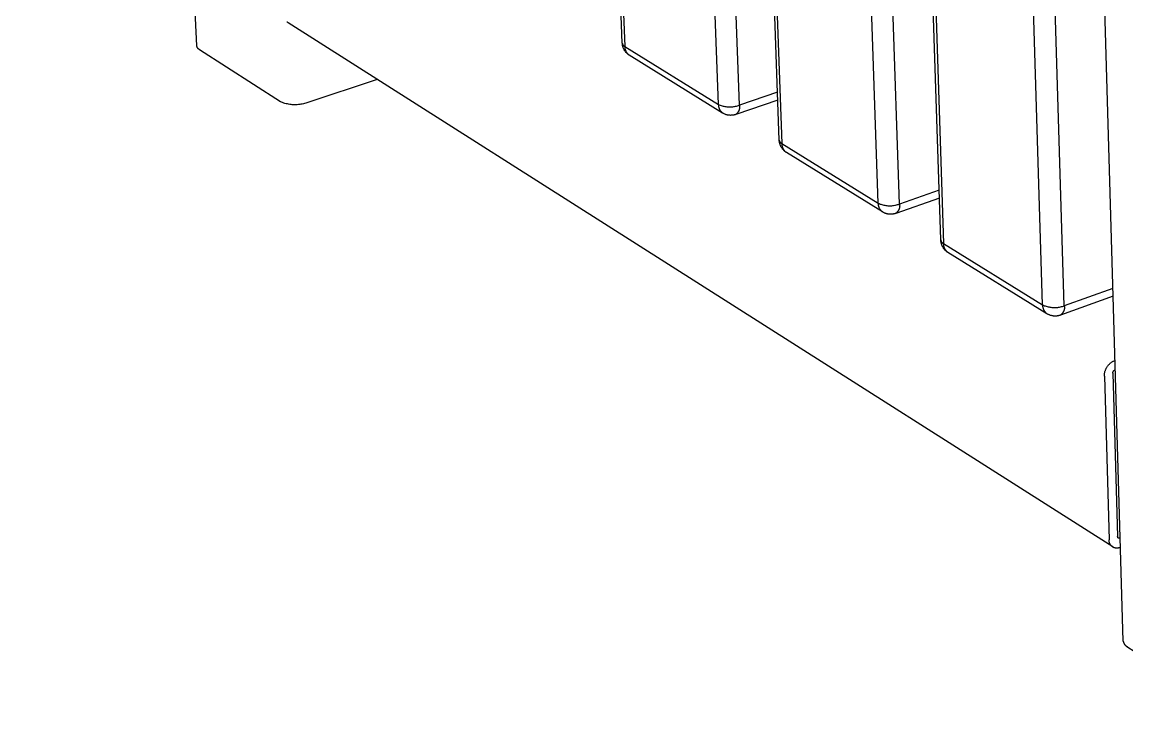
# Model space of a CAD drawing. Header units: millimetres. Extents: x 0 to 3480, y 0 to 2432.
# Drawn here: x 684.4 to 836.4, y 161.5 to 255.9 of the extents above; entities that cross this region are included whole.
import ezdxf

# ---------------------------------------------------------------- set-up
doc = ezdxf.new("R2010")
doc.units = ezdxf.units.MM
doc.header["$MEASUREMENT"] = 0
doc.layers.add('Utwórz2D linie widoczne', color=7, linetype='Continuous', true_color=0x000000)

msp = doc.modelspace()

# ---------------------------------------------------------------- linework, layer by layer
at = {"layer": 'Utwórz2D linie widoczne'}
for p, q in [((708.4, 252.67), (684.36, 752.54)), ((766.98, 253.04), (748.4, 727.66)), ((748.75, 727.42), (767.32, 252.57)), ((780.21, 244.59), (762.42, 723.18)), ((783.1, 244.48), (765.52, 723.11)), ((788.59, 239.68), (771.32, 720.55)), ((771.69, 720.3), (788.94, 239.19)), ((802.21, 230.99), (785.78, 715.93)), ((805.14, 230.87), (788.93, 715.87)), ((810.82, 225.96), (794.95, 713.24)), ((795.34, 712.97), (811.19, 225.43)), ((835.94, 170.71), (820.29, 710.91)), ((824.84, 216.99), (809.87, 708.46)), ((827.82, 216.86), (813.07, 708.4)), ((720.86, 255.92), (720.83, 255.95)), ((720.89, 255.9), (720.86, 255.92)), ((720.92, 255.87), (720.89, 255.9)), ((720.95, 255.85), (720.92, 255.87)), ((720.98, 255.82), (720.95, 255.85)), ((834.49, 183.66), (720.98, 255.82)), ((708.41, 252.65), (708.4, 252.67)), ((708.41, 252.62), (708.41, 252.65)), ((708.42, 252.6), (708.41, 252.62)), ((708.42, 252.58), (708.42, 252.6)), ((708.43, 252.55), (708.42, 252.58)), ((708.44, 252.53), (708.43, 252.55)), ((708.45, 252.51), (708.44, 252.53)), ((708.46, 252.48), (708.45, 252.51)), ((708.47, 252.46), (708.46, 252.48)), ((766.98, 253.04), (766.98, 253.02)), ((766.98, 253.02), (766.99, 253)), ((766.99, 252.93), (766.98, 253)), ((766.99, 253), (766.99, 252.98)), ((766.99, 252.98), (767, 252.96)), ((766.99, 252.86), (766.99, 252.93)), ((767, 252.79), (766.99, 252.86)), ((767, 252.96), (767, 252.94)), ((767, 252.94), (767.01, 252.93)), ((767.02, 252.73), (767, 252.79)), ((767.01, 252.93), (767.01, 252.91)), ((767.01, 252.91), (767.02, 252.89)), ((767.02, 252.89), (767.03, 252.87)), ((767.03, 252.66), (767.02, 252.73)), ((767.03, 252.87), (767.04, 252.85)), ((767.05, 252.59), (767.03, 252.66)), ((767.04, 252.85), (767.04, 252.83)), ((767.04, 252.83), (767.05, 252.81)), ((767.05, 252.81), (767.06, 252.8)), ((767.06, 252.52), (767.05, 252.59)), ((767.06, 252.8), (767.08, 252.78)), ((767.08, 252.46), (767.06, 252.52)), ((767.08, 252.78), (767.09, 252.76)), ((767.09, 252.76), (767.1, 252.75)), ((767.1, 252.75), (767.11, 252.73)), ((767.11, 252.73), (767.12, 252.71)), ((767.12, 252.71), (767.14, 252.7)), ((767.14, 252.7), (767.15, 252.68)), ((767.15, 252.68), (767.17, 252.67)), ((767.17, 252.67), (767.18, 252.66)), ((767.18, 252.66), (767.2, 252.64)), ((767.2, 252.64), (767.21, 252.63)), ((767.21, 252.63), (767.23, 252.62)), ((767.23, 252.62), (767.25, 252.61)), ((767.25, 252.61), (767.26, 252.6)), ((767.26, 252.6), (767.28, 252.59)), ((767.28, 252.59), (767.3, 252.58)), ((767.3, 252.58), (767.32, 252.57)), ((767.32, 252.57), (780.21, 244.59)), ((767.32, 252.57), (767.32, 252.52)), ((767.32, 252.52), (767.32, 252.47)), ((767.32, 252.47), (767.32, 252.42)), ((708.48, 252.44), (708.47, 252.46)), ((708.49, 252.42), (708.48, 252.44)), ((708.5, 252.39), (708.49, 252.42)), ((708.52, 252.37), (708.5, 252.39)), ((708.53, 252.35), (708.52, 252.37)), ((708.55, 252.33), (708.53, 252.35)), ((708.56, 252.31), (708.55, 252.33)), ((708.58, 252.29), (708.56, 252.31)), ((708.59, 252.27), (708.58, 252.29)), ((708.61, 252.26), (708.59, 252.27)), ((708.63, 252.24), (708.61, 252.26)), ((708.65, 252.22), (708.63, 252.24)), ((708.67, 252.21), (708.65, 252.22)), ((708.69, 252.19), (708.67, 252.21)), ((708.71, 252.18), (708.69, 252.19)), ((708.73, 252.16), (708.71, 252.18)), ((708.75, 252.15), (708.73, 252.16)), ((708.77, 252.14), (708.75, 252.15)), ((708.79, 252.13), (708.77, 252.14)), ((719.91, 244.97), (708.79, 252.13)), ((767.11, 252.39), (767.08, 252.46)), ((767.13, 252.33), (767.11, 252.39)), ((767.16, 252.27), (767.13, 252.33)), ((767.19, 252.2), (767.16, 252.27)), ((767.22, 252.14), (767.19, 252.2)), ((767.25, 252.08), (767.22, 252.14)), ((767.29, 252.02), (767.25, 252.08)), ((767.33, 251.97), (767.29, 252.02)), ((767.32, 252.42), (767.33, 252.37)), ((767.33, 252.37), (767.33, 252.33)), ((767.33, 252.33), (767.34, 252.28)), ((767.36, 251.91), (767.33, 251.97)), ((767.34, 252.28), (767.35, 252.23)), ((767.35, 252.23), (767.36, 252.18)), ((767.36, 252.18), (767.38, 252.14)), ((767.41, 251.85), (767.36, 251.91)), ((767.38, 252.14), (767.39, 252.09)), ((767.39, 252.09), (767.41, 252.04)), ((767.41, 252.04), (767.43, 252)), ((767.45, 251.8), (767.41, 251.85)), ((767.43, 252), (767.45, 251.96)), ((767.45, 251.96), (767.47, 251.91)), ((767.49, 251.75), (767.45, 251.8)), ((767.47, 251.91), (767.49, 251.87)), ((767.49, 251.87), (767.51, 251.83)), ((767.54, 251.7), (767.49, 251.75)), ((767.51, 251.83), (767.54, 251.78)), ((767.54, 251.78), (767.57, 251.74)), ((767.59, 251.65), (767.54, 251.7)), ((767.57, 251.74), (767.59, 251.7)), ((767.59, 251.7), (767.62, 251.67)), ((767.64, 251.6), (767.59, 251.65)), ((767.62, 251.67), (767.66, 251.63)), ((767.69, 251.56), (767.64, 251.6)), ((767.66, 251.63), (767.69, 251.59)), ((767.69, 251.59), (767.72, 251.56)), ((767.74, 251.51), (767.69, 251.56)), ((767.72, 251.56), (767.75, 251.52)), ((767.8, 251.47), (767.74, 251.51)), ((767.75, 251.52), (767.79, 251.49)), ((767.79, 251.49), (767.83, 251.46)), ((767.85, 251.43), (767.8, 251.47)), ((767.83, 251.46), (767.87, 251.43)), ((767.91, 251.39), (767.85, 251.43)), ((767.87, 251.43), (767.9, 251.4)), ((767.9, 251.4), (767.94, 251.37)), ((780.8, 243.41), (767.94, 251.37)), ((733.22, 248.04), (723.58, 244.82)), ((720.07, 244.9), (719.91, 244.97)), ((720.23, 244.84), (720.07, 244.9)), ((788.39, 245.18), (782.61, 243.21)), ((788.35, 246.27), (783.1, 244.48)), ((720.39, 244.78), (720.23, 244.84)), ((720.55, 244.73), (720.39, 244.78)), ((720.72, 244.69), (720.55, 244.73)), ((720.89, 244.65), (720.72, 244.69)), ((721.05, 244.62), (720.89, 244.65)), ((721.22, 244.59), (721.05, 244.62)), ((721.39, 244.57), (721.22, 244.59)), ((721.56, 244.55), (721.39, 244.57)), ((721.73, 244.54), (721.56, 244.55)), ((721.9, 244.54), (721.73, 244.54)), ((722.07, 244.54), (721.9, 244.54)), ((722.24, 244.55), (722.07, 244.54)), ((722.41, 244.56), (722.24, 244.55)), ((722.58, 244.58), (722.41, 244.56)), ((722.75, 244.61), (722.58, 244.58)), ((722.92, 244.64), (722.75, 244.61)), ((723.09, 244.67), (722.92, 244.64)), ((723.25, 244.72), (723.09, 244.67)), ((723.41, 244.77), (723.25, 244.72)), ((723.58, 244.82), (723.41, 244.77)), ((780.21, 244.59), (780.33, 244.54)), ((780.21, 244.59), (780.21, 244.54)), ((780.21, 244.54), (780.21, 244.5)), ((780.21, 244.5), (780.22, 244.45)), ((780.22, 244.45), (780.22, 244.4)), ((780.22, 244.4), (780.23, 244.35)), ((780.23, 244.35), (780.24, 244.3)), ((780.24, 244.3), (780.25, 244.25)), ((780.25, 244.25), (780.26, 244.21)), ((780.26, 244.21), (780.27, 244.16)), ((780.27, 244.16), (780.29, 244.11)), ((780.29, 244.11), (780.3, 244.07)), ((780.3, 244.07), (780.32, 244.02)), ((780.32, 244.02), (780.34, 243.98)), ((780.33, 244.54), (780.46, 244.49)), ((780.34, 243.98), (780.36, 243.93)), ((780.36, 243.93), (780.38, 243.89)), ((780.38, 243.89), (780.41, 243.85)), ((780.41, 243.85), (780.43, 243.81)), ((780.43, 243.81), (780.46, 243.76)), ((780.46, 244.49), (780.59, 244.45)), ((780.46, 243.76), (780.49, 243.72)), ((780.49, 243.72), (780.52, 243.69)), ((780.52, 243.69), (780.55, 243.65)), ((780.55, 243.65), (780.58, 243.61)), ((780.58, 243.61), (780.61, 243.58)), ((780.59, 244.45), (780.72, 244.41)), ((780.61, 243.58), (780.65, 243.54)), ((780.65, 243.54), (780.68, 243.51)), ((780.68, 243.51), (780.72, 243.48)), ((780.72, 244.41), (780.85, 244.37)), ((780.72, 243.48), (780.76, 243.45)), ((780.76, 243.45), (780.8, 243.42)), ((780.8, 243.42), (780.84, 243.39)), ((780.9, 243.35), (780.84, 243.39)), ((780.85, 244.37), (780.98, 244.34)), ((780.96, 243.32), (780.9, 243.35)), ((780.98, 244.34), (781.11, 244.32)), ((781.11, 244.32), (781.24, 244.3)), ((781.24, 244.3), (781.38, 244.28)), ((781.38, 244.28), (781.51, 244.27)), ((781.51, 244.27), (781.64, 244.26)), ((781.64, 244.26), (781.78, 244.26)), ((781.78, 244.26), (781.91, 244.26)), ((781.91, 244.26), (782.05, 244.26)), ((782.05, 244.26), (782.18, 244.27)), ((782.18, 244.27), (782.32, 244.29)), ((782.32, 244.29), (782.45, 244.31)), ((782.45, 244.31), (782.58, 244.33)), ((782.58, 244.33), (782.71, 244.36)), ((782.71, 244.36), (782.84, 244.4)), ((782.78, 243.36), (782.75, 243.33)), ((782.81, 243.39), (782.78, 243.36)), ((782.83, 243.42), (782.81, 243.39)), ((782.86, 243.45), (782.83, 243.42)), ((782.84, 244.4), (782.97, 244.43)), ((782.89, 243.49), (782.86, 243.45)), ((782.91, 243.52), (782.89, 243.49)), ((782.93, 243.55), (782.91, 243.52)), ((782.96, 243.59), (782.93, 243.55)), ((782.98, 243.63), (782.96, 243.59)), ((782.97, 244.43), (783.1, 244.48)), ((783, 243.66), (782.98, 243.63)), ((783.01, 243.7), (783, 243.66)), ((783.03, 243.74), (783.01, 243.7)), ((783.05, 243.78), (783.03, 243.74)), ((783.06, 243.82), (783.05, 243.78)), ((783.07, 243.86), (783.06, 243.82)), ((783.08, 243.9), (783.07, 243.86)), ((783.09, 243.94), (783.08, 243.9)), ((783.1, 243.98), (783.09, 243.94)), ((783.1, 244.48), (783.11, 244.44)), ((783.11, 244.02), (783.1, 243.98)), ((783.11, 244.44), (783.11, 244.39)), ((783.11, 244.39), (783.12, 244.35)), ((783.12, 244.06), (783.11, 244.02)), ((783.12, 244.35), (783.12, 244.31)), ((783.12, 244.31), (783.13, 244.27)), ((783.13, 244.19), (783.12, 244.14)), ((783.12, 244.14), (783.12, 244.1)), ((783.12, 244.1), (783.12, 244.06)), ((783.13, 244.27), (783.13, 244.23)), ((783.13, 244.23), (783.13, 244.19)), ((781.02, 243.29), (780.96, 243.32)), ((781.09, 243.26), (781.02, 243.29)), ((781.15, 243.23), (781.09, 243.26)), ((781.21, 243.21), (781.15, 243.23)), ((781.28, 243.18), (781.21, 243.21)), ((781.35, 243.16), (781.28, 243.18)), ((781.42, 243.15), (781.35, 243.16)), ((781.48, 243.13), (781.42, 243.15)), ((781.55, 243.12), (781.48, 243.13)), ((781.62, 243.11), (781.55, 243.12)), ((781.69, 243.1), (781.62, 243.11)), ((781.76, 243.09), (781.69, 243.1)), ((781.83, 243.09), (781.76, 243.09)), ((781.9, 243.08), (781.83, 243.09)), ((781.97, 243.09), (781.9, 243.08)), ((782.04, 243.09), (781.97, 243.09)), ((782.11, 243.09), (782.04, 243.09)), ((782.18, 243.1), (782.11, 243.09)), ((782.25, 243.11), (782.18, 243.1)), ((782.32, 243.12), (782.25, 243.11)), ((782.38, 243.14), (782.32, 243.12)), ((782.45, 243.16), (782.38, 243.14)), ((782.52, 243.18), (782.45, 243.16)), ((782.59, 243.2), (782.52, 243.18)), ((782.62, 243.22), (782.59, 243.2)), ((782.65, 243.25), (782.62, 243.22)), ((782.69, 243.27), (782.65, 243.25)), ((782.72, 243.3), (782.69, 243.27)), ((782.75, 243.33), (782.72, 243.3)), ((788.59, 239.68), (788.59, 239.66)), ((788.59, 239.66), (788.6, 239.64)), ((788.6, 239.59), (788.59, 239.66)), ((788.6, 239.64), (788.6, 239.62)), ((788.6, 239.62), (788.61, 239.6)), ((788.6, 239.52), (788.6, 239.59)), ((788.61, 239.45), (788.6, 239.52)), ((788.61, 239.6), (788.61, 239.58)), ((788.61, 239.58), (788.62, 239.56)), ((788.62, 239.38), (788.61, 239.45)), ((788.62, 239.56), (788.63, 239.54)), ((788.64, 239.31), (788.62, 239.38)), ((788.63, 239.54), (788.64, 239.52)), ((788.64, 239.52), (788.64, 239.5)), ((788.64, 239.5), (788.65, 239.48)), ((788.65, 239.24), (788.64, 239.31)), ((788.65, 239.48), (788.66, 239.46)), ((788.67, 239.17), (788.65, 239.24)), ((788.66, 239.46), (788.67, 239.44)), ((788.67, 239.44), (788.69, 239.42)), ((788.69, 239.1), (788.67, 239.17)), ((788.69, 239.42), (788.7, 239.4)), ((788.71, 239.04), (788.69, 239.1)), ((788.7, 239.4), (788.71, 239.38)), ((788.71, 239.38), (788.72, 239.37)), ((788.74, 238.97), (788.71, 239.04)), ((788.72, 239.37), (788.74, 239.35)), ((788.74, 239.35), (788.75, 239.33)), ((788.77, 238.91), (788.74, 238.97)), ((788.75, 239.33), (788.77, 239.32)), ((788.77, 239.32), (788.78, 239.3)), ((788.8, 238.84), (788.77, 238.91)), ((788.78, 239.3), (788.8, 239.29)), ((788.8, 239.29), (788.81, 239.27)), ((788.83, 238.78), (788.8, 238.84)), ((788.81, 239.27), (788.83, 239.26)), ((788.83, 239.26), (788.85, 239.25)), ((788.85, 239.25), (788.87, 239.24)), ((788.87, 239.24), (788.88, 239.22)), ((788.88, 239.22), (788.9, 239.21)), ((788.9, 239.21), (788.92, 239.2)), ((788.92, 239.2), (788.94, 239.19)), ((788.94, 239.19), (802.21, 230.99)), ((788.94, 239.19), (788.94, 239.14)), ((788.94, 239.14), (788.94, 239.09)), ((788.94, 239.09), (788.95, 239.05)), ((788.95, 239.05), (788.95, 239)), ((788.95, 239), (788.96, 238.95)), ((788.96, 238.95), (788.97, 238.9)), ((788.97, 238.9), (788.98, 238.85)), ((788.98, 238.85), (788.99, 238.8)), ((788.99, 238.8), (789, 238.76)), ((788.86, 238.72), (788.83, 238.78)), ((788.9, 238.66), (788.86, 238.72)), ((788.94, 238.6), (788.9, 238.66)), ((788.98, 238.54), (788.94, 238.6)), ((789.02, 238.48), (788.98, 238.54)), ((789, 238.76), (789.02, 238.71)), ((789.02, 238.71), (789.03, 238.66)), ((789.06, 238.43), (789.02, 238.48)), ((789.03, 238.66), (789.05, 238.62)), ((789.05, 238.62), (789.07, 238.57)), ((789.11, 238.37), (789.06, 238.43)), ((789.07, 238.57), (789.09, 238.53)), ((789.09, 238.53), (789.11, 238.49)), ((789.11, 238.49), (789.14, 238.44)), ((789.16, 238.32), (789.11, 238.37)), ((789.14, 238.44), (789.16, 238.4)), ((789.16, 238.4), (789.19, 238.36)), ((789.2, 238.27), (789.16, 238.32)), ((789.19, 238.36), (789.22, 238.32)), ((789.26, 238.22), (789.2, 238.27)), ((789.22, 238.32), (789.25, 238.28)), ((789.25, 238.28), (789.28, 238.24)), ((789.31, 238.17), (789.26, 238.22)), ((789.28, 238.24), (789.31, 238.21)), ((789.31, 238.21), (789.34, 238.17)), ((789.36, 238.13), (789.31, 238.17)), ((789.34, 238.17), (789.38, 238.14)), ((789.42, 238.09), (789.36, 238.13)), ((789.38, 238.14), (789.41, 238.1)), ((789.41, 238.1), (789.45, 238.07)), ((789.48, 238.04), (789.42, 238.09)), ((789.45, 238.07), (789.49, 238.04)), ((789.53, 238), (789.48, 238.04)), ((789.49, 238.04), (789.53, 238.01)), ((789.53, 238.01), (789.57, 237.98)), ((802.8, 229.79), (789.57, 237.98)), ((810.6, 232.77), (805.14, 230.87)), ((810.64, 231.69), (804.63, 229.59)), ((802.21, 230.99), (802.33, 230.93)), ((802.21, 230.99), (802.21, 230.94)), ((802.21, 230.94), (802.21, 230.89)), ((802.21, 230.89), (802.21, 230.84)), ((802.21, 230.84), (802.22, 230.79)), ((802.22, 230.79), (802.22, 230.74)), ((802.22, 230.74), (802.23, 230.69)), ((802.23, 230.69), (802.24, 230.65)), ((802.24, 230.65), (802.25, 230.6)), ((802.25, 230.6), (802.27, 230.55)), ((802.27, 230.55), (802.28, 230.5)), ((802.28, 230.5), (802.3, 230.46)), ((802.3, 230.46), (802.31, 230.41)), ((802.31, 230.41), (802.33, 230.37)), ((802.33, 230.93), (802.46, 230.88)), ((802.33, 230.37), (802.36, 230.32)), ((802.36, 230.32), (802.38, 230.28)), ((802.38, 230.28), (802.4, 230.24)), ((802.4, 230.24), (802.43, 230.19)), ((802.43, 230.19), (802.45, 230.15)), ((802.45, 230.15), (802.48, 230.11)), ((802.46, 230.88), (802.59, 230.84)), ((802.48, 230.11), (802.51, 230.07)), ((802.51, 230.07), (802.54, 230.03)), ((802.54, 230.03), (802.58, 230)), ((802.58, 230), (802.61, 229.96)), ((802.59, 230.84), (802.72, 230.8)), ((802.61, 229.96), (802.64, 229.93)), ((802.64, 229.93), (802.68, 229.89)), ((802.68, 229.89), (802.72, 229.86)), ((802.72, 230.8), (802.85, 230.76)), ((802.72, 229.86), (802.75, 229.83)), ((802.75, 229.83), (802.79, 229.8)), ((802.79, 229.8), (802.83, 229.77)), ((802.9, 229.74), (802.83, 229.77)), ((802.85, 230.76), (802.98, 230.73)), ((802.96, 229.7), (802.9, 229.74)), ((803.02, 229.67), (802.96, 229.7)), ((802.98, 230.73), (803.12, 230.7)), ((803.09, 229.64), (803.02, 229.67)), ((803.12, 230.7), (803.25, 230.68)), ((803.25, 230.68), (803.39, 230.66)), ((803.39, 230.66), (803.53, 230.65)), ((803.53, 230.65), (803.66, 230.64)), ((803.66, 230.64), (803.8, 230.64)), ((803.8, 230.64), (803.94, 230.64)), ((803.94, 230.64), (804.07, 230.65)), ((804.07, 230.65), (804.21, 230.66)), ((804.21, 230.66), (804.34, 230.68)), ((804.34, 230.68), (804.48, 230.7)), ((804.48, 230.7), (804.61, 230.72)), ((804.61, 230.72), (804.75, 230.75)), ((804.72, 229.66), (804.69, 229.63)), ((804.75, 229.69), (804.72, 229.66)), ((804.75, 230.75), (804.88, 230.79)), ((804.78, 229.72), (804.75, 229.69)), ((804.81, 229.75), (804.78, 229.72)), ((804.84, 229.78), (804.81, 229.75)), ((804.87, 229.81), (804.84, 229.78)), ((804.9, 229.85), (804.87, 229.81)), ((804.88, 230.79), (805.01, 230.82)), ((804.93, 229.88), (804.9, 229.85)), ((804.95, 229.92), (804.93, 229.88)), ((804.98, 229.95), (804.95, 229.92)), ((805, 229.99), (804.98, 229.95)), ((805.02, 230.03), (805, 229.99)), ((805.01, 230.82), (805.14, 230.87)), ((805.04, 230.07), (805.02, 230.03)), ((805.06, 230.11), (805.04, 230.07)), ((805.07, 230.15), (805.06, 230.11)), ((805.09, 230.19), (805.07, 230.15)), ((805.1, 230.23), (805.09, 230.19)), ((805.12, 230.27), (805.1, 230.23)), ((805.13, 230.31), (805.12, 230.27)), ((805.14, 230.35), (805.13, 230.31)), ((805.14, 230.87), (805.15, 230.83)), ((805.15, 230.39), (805.14, 230.35)), ((805.15, 230.83), (805.15, 230.78)), ((805.15, 230.78), (805.16, 230.74)), ((805.16, 230.48), (805.15, 230.44)), ((805.15, 230.44), (805.15, 230.39)), ((805.16, 230.74), (805.16, 230.7)), ((805.16, 230.7), (805.17, 230.65)), ((805.17, 230.57), (805.16, 230.52)), ((805.16, 230.52), (805.16, 230.48)), ((805.17, 230.65), (805.17, 230.61)), ((805.17, 230.61), (805.17, 230.57)), ((803.15, 229.61), (803.09, 229.64)), ((803.22, 229.59), (803.15, 229.61)), ((803.29, 229.56), (803.22, 229.59)), ((803.35, 229.54), (803.29, 229.56)), ((803.42, 229.53), (803.35, 229.54)), ((803.49, 229.51), (803.42, 229.53)), ((803.56, 229.5), (803.49, 229.51)), ((803.63, 229.48), (803.56, 229.5)), ((803.7, 229.48), (803.63, 229.48)), ((803.77, 229.47), (803.7, 229.48)), ((803.85, 229.47), (803.77, 229.47)), ((803.92, 229.46), (803.85, 229.47)), ((803.99, 229.47), (803.92, 229.46)), ((804.06, 229.47), (803.99, 229.47)), ((804.13, 229.48), (804.06, 229.47)), ((804.2, 229.48), (804.13, 229.48)), ((804.27, 229.49), (804.2, 229.48)), ((804.34, 229.51), (804.27, 229.49)), ((804.41, 229.52), (804.34, 229.51)), ((804.48, 229.54), (804.41, 229.52)), ((804.55, 229.56), (804.48, 229.54)), ((804.62, 229.58), (804.55, 229.56)), ((804.65, 229.61), (804.62, 229.58)), ((804.69, 229.63), (804.65, 229.61)), ((810.82, 225.96), (810.83, 225.94)), ((810.83, 225.94), (810.83, 225.92)), ((810.83, 225.92), (810.83, 225.89)), ((810.83, 225.84), (810.83, 225.91)), ((810.83, 225.89), (810.84, 225.87)), ((810.84, 225.77), (810.83, 225.84)), ((810.84, 225.87), (810.84, 225.85)), ((810.84, 225.85), (810.85, 225.83)), ((810.85, 225.7), (810.84, 225.77)), ((810.85, 225.83), (810.86, 225.81)), ((810.86, 225.63), (810.85, 225.7)), ((810.86, 225.81), (810.86, 225.79)), ((810.86, 225.79), (810.87, 225.76)), ((810.87, 225.56), (810.86, 225.63)), ((810.87, 225.76), (810.88, 225.74)), ((810.89, 225.49), (810.87, 225.56)), ((810.88, 225.74), (810.89, 225.72)), ((810.89, 225.72), (810.9, 225.7)), ((810.91, 225.42), (810.89, 225.49)), ((810.9, 225.7), (810.91, 225.68)), ((810.91, 225.68), (810.92, 225.67)), ((810.93, 225.35), (810.91, 225.42)), ((810.92, 225.67), (810.94, 225.65)), ((810.95, 225.28), (810.93, 225.35)), ((810.94, 225.65), (810.95, 225.63)), ((810.95, 225.63), (810.96, 225.61)), ((810.98, 225.21), (810.95, 225.28)), ((810.96, 225.61), (810.98, 225.59)), ((810.98, 225.59), (810.99, 225.58)), ((811, 225.15), (810.98, 225.21)), ((810.99, 225.58), (811.01, 225.56)), ((811.03, 225.08), (811, 225.15)), ((811.01, 225.56), (811.03, 225.54)), ((811.03, 225.54), (811.04, 225.53)), ((811.04, 225.53), (811.06, 225.51)), ((811.06, 225.51), (811.08, 225.5)), ((811.08, 225.5), (811.09, 225.49)), ((811.09, 225.49), (811.11, 225.47)), ((811.11, 225.47), (811.13, 225.46)), ((811.13, 225.46), (811.15, 225.45)), ((811.15, 225.45), (811.17, 225.44)), ((811.17, 225.44), (811.19, 225.43)), ((811.19, 225.43), (824.84, 216.99)), ((811.19, 225.43), (811.19, 225.38)), ((811.19, 225.38), (811.19, 225.33)), ((811.19, 225.33), (811.2, 225.28)), ((811.2, 225.28), (811.2, 225.23)), ((811.2, 225.23), (811.21, 225.19)), ((811.21, 225.19), (811.21, 225.14)), ((811.21, 225.14), (811.22, 225.09)), ((811.07, 225.02), (811.03, 225.08)), ((811.1, 224.95), (811.07, 225.02)), ((811.14, 224.89), (811.1, 224.95)), ((811.18, 224.83), (811.14, 224.89)), ((811.22, 224.77), (811.18, 224.83)), ((811.22, 225.09), (811.24, 225.04)), ((811.26, 224.72), (811.22, 224.77)), ((811.24, 225.04), (811.25, 224.99)), ((811.25, 224.99), (811.26, 224.95)), ((811.26, 224.95), (811.28, 224.9)), ((811.3, 224.66), (811.26, 224.72)), ((811.28, 224.9), (811.3, 224.85)), ((811.3, 224.85), (811.32, 224.81)), ((811.35, 224.61), (811.3, 224.66)), ((811.32, 224.81), (811.34, 224.76)), ((811.34, 224.76), (811.36, 224.72)), ((811.4, 224.55), (811.35, 224.61)), ((811.36, 224.72), (811.39, 224.68)), ((811.39, 224.68), (811.41, 224.63)), ((811.45, 224.5), (811.4, 224.55)), ((811.41, 224.63), (811.44, 224.59)), ((811.44, 224.59), (811.47, 224.55)), ((811.5, 224.45), (811.45, 224.5)), ((811.47, 224.55), (811.5, 224.51)), ((811.5, 224.51), (811.53, 224.47)), ((811.55, 224.4), (811.5, 224.45)), ((811.53, 224.47), (811.56, 224.44)), ((811.61, 224.36), (811.55, 224.4)), ((811.56, 224.44), (811.59, 224.4)), ((811.59, 224.4), (811.63, 224.37)), ((811.67, 224.31), (811.61, 224.36)), ((811.63, 224.37), (811.66, 224.33)), ((811.66, 224.33), (811.7, 224.3)), ((811.72, 224.27), (811.67, 224.31)), ((811.7, 224.3), (811.74, 224.27)), ((811.78, 224.23), (811.72, 224.27)), ((811.74, 224.27), (811.78, 224.24)), ((811.78, 224.24), (811.82, 224.21)), ((825.43, 215.78), (811.82, 224.21)), ((834.53, 219.26), (827.82, 216.86)), ((834.56, 218.17), (827.29, 215.58)), ((824.84, 216.99), (824.97, 216.93)), ((824.84, 216.99), (824.84, 216.94)), ((824.84, 216.94), (824.84, 216.89)), ((824.84, 216.89), (824.85, 216.84)), ((824.85, 216.84), (824.85, 216.79)), ((824.85, 216.79), (824.86, 216.74)), ((824.86, 216.74), (824.87, 216.69)), ((824.87, 216.69), (824.88, 216.64)), ((824.88, 216.64), (824.89, 216.59)), ((824.89, 216.59), (824.9, 216.55)), ((824.9, 216.55), (824.91, 216.5)), ((824.91, 216.5), (824.93, 216.45)), ((824.93, 216.45), (824.95, 216.41)), ((824.95, 216.41), (824.97, 216.36)), ((824.97, 216.93), (825.09, 216.88)), ((824.97, 216.36), (824.99, 216.32)), ((824.99, 216.32), (825.01, 216.27)), ((825.01, 216.27), (825.04, 216.23)), ((825.04, 216.23), (825.06, 216.19)), ((825.06, 216.19), (825.09, 216.14)), ((825.09, 216.88), (825.21, 216.84)), ((825.09, 216.14), (825.12, 216.1)), ((825.12, 216.1), (825.15, 216.06)), ((825.15, 216.06), (825.18, 216.02)), ((825.18, 216.02), (825.21, 215.99)), ((825.21, 216.84), (825.34, 216.8)), ((825.21, 215.99), (825.24, 215.95)), ((825.34, 216.8), (825.47, 216.76)), ((825.47, 216.76), (825.6, 216.73)), ((825.6, 216.73), (825.73, 216.7)), ((825.73, 216.7), (825.86, 216.68)), ((825.86, 216.68), (825.99, 216.66)), ((825.99, 216.66), (826.12, 216.65)), ((826.12, 216.65), (826.25, 216.64)), ((826.25, 216.64), (826.39, 216.63)), ((826.39, 216.63), (826.52, 216.63)), ((826.52, 216.63), (826.65, 216.63)), ((826.65, 216.63), (826.79, 216.64)), ((826.79, 216.64), (826.92, 216.65)), ((826.92, 216.65), (827.05, 216.67)), ((827.05, 216.67), (827.18, 216.69)), ((827.18, 216.69), (827.31, 216.72)), ((827.31, 216.72), (827.44, 216.75)), ((827.44, 216.75), (827.57, 216.78)), ((827.57, 216.78), (827.7, 216.82)), ((827.67, 215.98), (827.65, 215.94)), ((827.69, 216.02), (827.67, 215.98)), ((827.71, 216.06), (827.69, 216.02)), ((827.7, 216.82), (827.82, 216.86)), ((827.73, 216.1), (827.71, 216.06)), ((827.75, 216.14), (827.73, 216.1)), ((827.77, 216.18), (827.75, 216.14)), ((827.78, 216.22), (827.77, 216.18)), ((827.79, 216.26), (827.78, 216.22)), ((827.81, 216.3), (827.79, 216.26)), ((827.82, 216.34), (827.81, 216.3)), ((827.82, 216.86), (827.83, 216.82)), ((827.83, 216.39), (827.82, 216.34)), ((827.83, 216.82), (827.84, 216.78)), ((827.84, 216.47), (827.83, 216.43)), ((827.83, 216.43), (827.83, 216.39)), ((827.84, 216.78), (827.84, 216.73)), ((827.84, 216.73), (827.84, 216.69)), ((827.84, 216.69), (827.85, 216.65)), ((827.85, 216.56), (827.84, 216.52)), ((827.84, 216.52), (827.84, 216.47)), ((827.85, 216.65), (827.85, 216.6)), ((827.85, 216.6), (827.85, 216.56)), ((825.24, 215.95), (825.28, 215.92)), ((825.28, 215.92), (825.31, 215.88)), ((825.31, 215.88), (825.35, 215.85)), ((825.35, 215.85), (825.39, 215.82)), ((825.39, 215.82), (825.43, 215.79)), ((825.43, 215.79), (825.47, 215.76)), ((825.53, 215.72), (825.47, 215.76)), ((825.6, 215.69), (825.53, 215.72)), ((825.66, 215.65), (825.6, 215.69)), ((825.73, 215.62), (825.66, 215.65)), ((825.79, 215.6), (825.73, 215.62)), ((825.86, 215.57), (825.79, 215.6)), ((825.93, 215.55), (825.86, 215.57)), ((826, 215.53), (825.93, 215.55)), ((826.07, 215.51), (826, 215.53)), ((826.14, 215.49), (826.07, 215.51)), ((826.21, 215.48), (826.14, 215.49)), ((826.29, 215.47), (826.21, 215.48)), ((826.36, 215.46), (826.29, 215.47)), ((826.43, 215.45), (826.36, 215.46)), ((826.5, 215.45), (826.43, 215.45)), ((826.57, 215.45), (826.5, 215.45)), ((826.65, 215.45), (826.57, 215.45)), ((826.72, 215.45), (826.65, 215.45)), ((826.79, 215.46), (826.72, 215.45)), ((826.86, 215.47), (826.79, 215.46)), ((826.94, 215.48), (826.86, 215.47)), ((827.01, 215.49), (826.94, 215.48)), ((827.08, 215.51), (827.01, 215.49)), ((827.15, 215.53), (827.08, 215.51)), ((827.22, 215.55), (827.15, 215.53)), ((827.29, 215.57), (827.22, 215.55)), ((827.32, 215.6), (827.29, 215.57)), ((827.36, 215.62), (827.32, 215.6)), ((827.39, 215.65), (827.36, 215.62)), ((827.42, 215.68), (827.39, 215.65)), ((827.46, 215.71), (827.42, 215.68)), ((827.49, 215.74), (827.46, 215.71)), ((827.52, 215.77), (827.49, 215.74)), ((827.55, 215.8), (827.52, 215.77)), ((827.57, 215.84), (827.55, 215.8)), ((827.6, 215.87), (827.57, 215.84)), ((827.63, 215.91), (827.6, 215.87)), ((827.65, 215.94), (827.63, 215.91)), ((833.65, 208.33), (833.69, 208.4)), ((833.69, 208.4), (833.74, 208.47)), ((833.74, 208.47), (833.78, 208.54)), ((833.78, 208.54), (833.83, 208.6)), ((833.83, 208.6), (833.88, 208.66)), ((833.88, 208.66), (833.93, 208.73)), ((833.93, 208.73), (833.98, 208.78)), ((833.98, 208.78), (834.04, 208.84)), ((834.04, 208.84), (834.1, 208.9)), ((834.1, 208.9), (834.16, 208.95)), ((834.16, 208.95), (834.22, 209)), ((834.22, 209), (834.28, 209.05)), ((834.28, 209.05), (834.35, 209.1)), ((834.35, 209.1), (834.41, 209.14)), ((834.41, 209.14), (834.48, 209.18)), ((834.48, 209.18), (834.55, 209.22)), ((834.55, 209.22), (834.62, 209.26)), ((834.62, 209.26), (834.7, 209.3)), ((834.7, 209.3), (834.77, 209.33)), ((834.82, 209.35), (834.77, 209.33)), ((833.35, 207.35), (833.36, 207.43)), ((833.35, 207.27), (833.35, 207.35)), ((833.35, 207.18), (833.35, 207.27)), ((833.35, 207.18), (834, 184.65)), ((833.36, 207.43), (833.37, 207.5)), ((833.37, 207.5), (833.38, 207.58)), ((833.38, 207.58), (833.4, 207.66)), ((833.4, 207.66), (833.41, 207.74)), ((833.41, 207.74), (833.43, 207.82)), ((833.43, 207.82), (833.46, 207.89)), ((833.46, 207.89), (833.48, 207.97)), ((833.48, 207.97), (833.51, 208.05)), ((833.51, 208.05), (833.54, 208.12)), ((833.54, 208.12), (833.58, 208.19)), ((833.58, 208.19), (833.61, 208.26)), ((833.61, 208.26), (833.65, 208.33)), ((834.52, 207.66), (834.53, 207.67)), ((834.52, 207.64), (834.52, 207.66)), ((834.52, 207.63), (834.52, 207.64)), ((834.52, 207.61), (834.52, 207.63)), ((834.52, 207.61), (835.17, 185.09)), ((834.53, 207.71), (834.54, 207.72)), ((834.53, 207.69), (834.53, 207.71)), ((834.53, 207.67), (834.53, 207.69)), ((834.54, 207.75), (834.55, 207.77)), ((834.54, 207.74), (834.54, 207.75)), ((834.54, 207.72), (834.54, 207.74)), ((834.55, 207.78), (834.56, 207.8)), ((834.55, 207.77), (834.55, 207.78)), ((834.56, 207.8), (834.57, 207.81)), ((834.57, 207.83), (834.58, 207.84)), ((834.57, 207.81), (834.57, 207.83)), ((834.58, 207.84), (834.59, 207.85)), ((834.59, 207.85), (834.6, 207.87)), ((834.6, 207.87), (834.61, 207.88)), ((834.61, 207.88), (834.62, 207.89)), ((834.62, 207.89), (834.63, 207.91)), ((834.63, 207.91), (834.64, 207.92)), ((834.64, 207.92), (834.65, 207.93)), ((834.65, 207.93), (834.66, 207.94)), ((834.66, 207.94), (834.67, 207.95)), ((834.67, 207.95), (834.68, 207.96)), ((834.68, 207.96), (834.7, 207.97)), ((834.7, 207.97), (834.71, 207.98)), ((834.71, 207.98), (834.72, 207.99)), ((834.72, 207.99), (834.74, 208)), ((834.74, 208), (834.75, 208.01)), ((834.75, 208.01), (834.76, 208.02)), ((834.76, 208.02), (834.78, 208.02)), ((834.78, 208.02), (834.79, 208.03)), ((834.79, 208.03), (834.81, 208.04)), ((834.86, 208.06), (834.81, 208.04)), ((834, 184.62), (834, 184.65)), ((834, 184.58), (834, 184.62)), ((834, 184.54), (834, 184.58)), ((834, 184.5), (834, 184.54)), ((834, 184.47), (834, 184.5)), ((834.01, 184.43), (834, 184.47)), ((834.01, 184.39), (834.01, 184.43)), ((834.02, 184.36), (834.01, 184.39)), ((834.03, 184.32), (834.02, 184.36)), ((834.04, 184.28), (834.03, 184.32)), ((834.05, 184.25), (834.04, 184.28)), ((834.06, 184.21), (834.05, 184.25)), ((834.07, 184.18), (834.06, 184.21)), ((834.08, 184.14), (834.07, 184.18)), ((834.1, 184.11), (834.08, 184.14)), ((834.12, 184.08), (834.1, 184.11)), ((834.13, 184.04), (834.12, 184.08)), ((834.15, 184.01), (834.13, 184.04)), ((835.17, 185.08), (835.17, 185.09)), ((835.17, 185.07), (835.17, 185.08)), ((835.17, 185.06), (835.17, 185.07)), ((835.17, 185.05), (835.17, 185.06)), ((835.17, 185.06), (835.17, 185.06)), ((835.18, 185.04), (835.17, 185.05)), ((835.18, 185.03), (835.18, 185.04)), ((835.18, 185.02), (835.18, 185.03)), ((835.18, 185.03), (835.18, 185.03)), ((835.18, 185.01), (835.18, 185.02)), ((835.18, 185), (835.18, 185.01)), ((835.19, 185), (835.18, 185)), ((835.19, 184.99), (835.19, 185)), ((835.19, 184.98), (835.19, 184.99)), ((835.2, 184.97), (835.19, 184.98)), ((835.19, 184.98), (835.19, 184.98)), ((835.2, 184.96), (835.2, 184.97)), ((835.21, 184.95), (835.2, 184.96)), ((835.2, 184.96), (835.2, 184.96)), ((835.21, 184.94), (835.21, 184.95)), ((835.22, 184.94), (835.21, 184.94)), ((835.22, 184.93), (835.22, 184.94)), ((835.23, 184.93), (835.22, 184.93)), ((835.23, 184.92), (835.23, 184.93)), ((835.24, 184.92), (835.23, 184.92)), ((835.24, 184.91), (835.24, 184.92)), ((835.25, 184.91), (835.24, 184.91)), ((835.25, 184.9), (835.25, 184.91)), ((835.26, 184.9), (835.25, 184.9)), ((835.26, 184.89), (835.26, 184.9)), ((835.27, 184.89), (835.26, 184.89)), ((835.28, 184.88), (835.27, 184.89)), ((835.29, 184.88), (835.28, 184.88)), ((835.28, 184.88), (835.28, 184.88)), ((835.3, 184.87), (835.29, 184.88)), ((835.31, 184.87), (835.3, 184.87)), ((835.3, 184.87), (835.3, 184.87)), ((835.32, 184.87), (835.31, 184.87)), ((835.32, 184.86), (835.32, 184.87)), ((835.33, 184.86), (835.32, 184.86)), ((835.34, 184.86), (835.33, 184.86)), ((835.35, 184.86), (835.34, 184.86)), ((835.36, 184.86), (835.35, 184.86)), ((835.35, 184.86), (835.35, 184.86)), ((835.37, 184.85), (835.36, 184.86)), ((835.38, 184.85), (835.37, 184.85)), ((835.39, 184.85), (835.38, 184.85)), ((835.38, 184.85), (835.38, 184.85)), ((835.4, 184.85), (835.39, 184.85)), ((835.41, 184.85), (835.4, 184.85)), ((835.42, 184.86), (835.41, 184.86)), ((835.41, 184.86), (835.41, 184.85)), ((835.43, 184.86), (835.42, 184.86)), ((835.44, 184.86), (835.43, 184.86)), ((835.43, 184.86), (835.43, 184.86)), ((835.45, 184.86), (835.44, 184.86)), ((835.46, 184.86), (835.45, 184.86)), ((835.47, 184.87), (835.46, 184.87)), ((835.46, 184.87), (835.46, 184.86)), ((835.48, 184.87), (835.47, 184.87)), ((835.48, 184.87), (835.53, 184.89)), ((834.17, 183.98), (834.15, 184.01)), ((834.19, 183.95), (834.17, 183.98)), ((834.21, 183.92), (834.19, 183.95)), ((834.24, 183.89), (834.21, 183.92)), ((834.26, 183.86), (834.24, 183.89)), ((834.28, 183.83), (834.26, 183.86)), ((834.31, 183.81), (834.28, 183.83)), ((834.34, 183.78), (834.31, 183.81)), ((834.36, 183.76), (834.34, 183.78)), ((834.39, 183.73), (834.36, 183.76)), ((834.42, 183.71), (834.39, 183.73)), ((834.45, 183.69), (834.42, 183.71)), ((834.48, 183.67), (834.45, 183.69)), ((834.52, 183.65), (834.48, 183.67)), ((834.55, 183.63), (834.52, 183.65)), ((834.58, 183.61), (834.55, 183.63)), ((834.61, 183.59), (834.58, 183.61)), ((834.65, 183.58), (834.61, 183.59)), ((834.68, 183.56), (834.65, 183.58)), ((834.72, 183.55), (834.68, 183.56)), ((834.75, 183.54), (834.72, 183.55)), ((834.79, 183.53), (834.75, 183.54)), ((834.82, 183.52), (834.79, 183.53)), ((834.86, 183.51), (834.82, 183.52)), ((834.9, 183.51), (834.86, 183.51)), ((834.93, 183.5), (834.9, 183.51)), ((834.97, 183.5), (834.93, 183.5)), ((835.01, 183.49), (834.97, 183.5)), ((835.04, 183.49), (835.01, 183.49)), ((835.08, 183.49), (835.04, 183.49)), ((835.12, 183.49), (835.08, 183.49)), ((835.16, 183.5), (835.12, 183.49)), ((835.19, 183.5), (835.16, 183.5)), ((835.23, 183.51), (835.19, 183.5)), ((835.27, 183.51), (835.23, 183.51)), ((835.3, 183.52), (835.27, 183.51)), ((835.34, 183.53), (835.3, 183.52)), ((835.38, 183.54), (835.34, 183.53)), ((835.41, 183.55), (835.38, 183.54)), ((835.45, 183.56), (835.41, 183.55)), ((835.48, 183.58), (835.45, 183.56)), ((835.51, 183.59), (835.48, 183.58)), ((835.51, 183.59), (835.56, 183.61)), ((835.94, 170.71), (835.94, 170.68)), ((835.94, 170.68), (835.95, 170.64)), ((835.95, 170.64), (835.95, 170.61)), ((835.95, 170.61), (835.96, 170.58)), ((835.96, 170.58), (835.97, 170.54)), ((835.97, 170.54), (835.98, 170.51)), ((835.98, 170.51), (835.99, 170.48)), ((835.99, 170.48), (836.01, 170.45)), ((836.01, 170.45), (836.02, 170.42)), ((836.02, 170.42), (836.03, 170.39)), ((836.03, 170.39), (836.05, 170.36)), ((836.05, 170.36), (836.07, 170.33)), ((836.07, 170.33), (836.08, 170.3)), ((836.08, 170.3), (836.1, 170.28)), ((836.1, 170.28), (836.12, 170.25)), ((836.12, 170.25), (836.14, 170.22)), ((836.14, 170.22), (836.16, 170.2)), ((836.16, 170.2), (836.19, 170.17)), ((836.19, 170.17), (836.21, 170.15)), ((836.21, 170.15), (836.23, 170.12)), ((836.23, 170.12), (836.26, 170.1)), ((836.26, 170.1), (836.28, 170.08)), ((836.28, 170.08), (836.31, 170.06)), ((836.31, 170.06), (836.34, 170.04)), ((836.34, 170.04), (836.36, 170.02)), ((836.36, 170.02), (836.39, 170)), ((836.39, 170), (836.42, 169.99)), ((836.42, 169.99), (836.45, 169.97)), ((836.45, 169.97), (849.61, 161.5))]:
    msp.add_line(p, q, dxfattribs=at)

doc.saveas('drawing.dxf')
